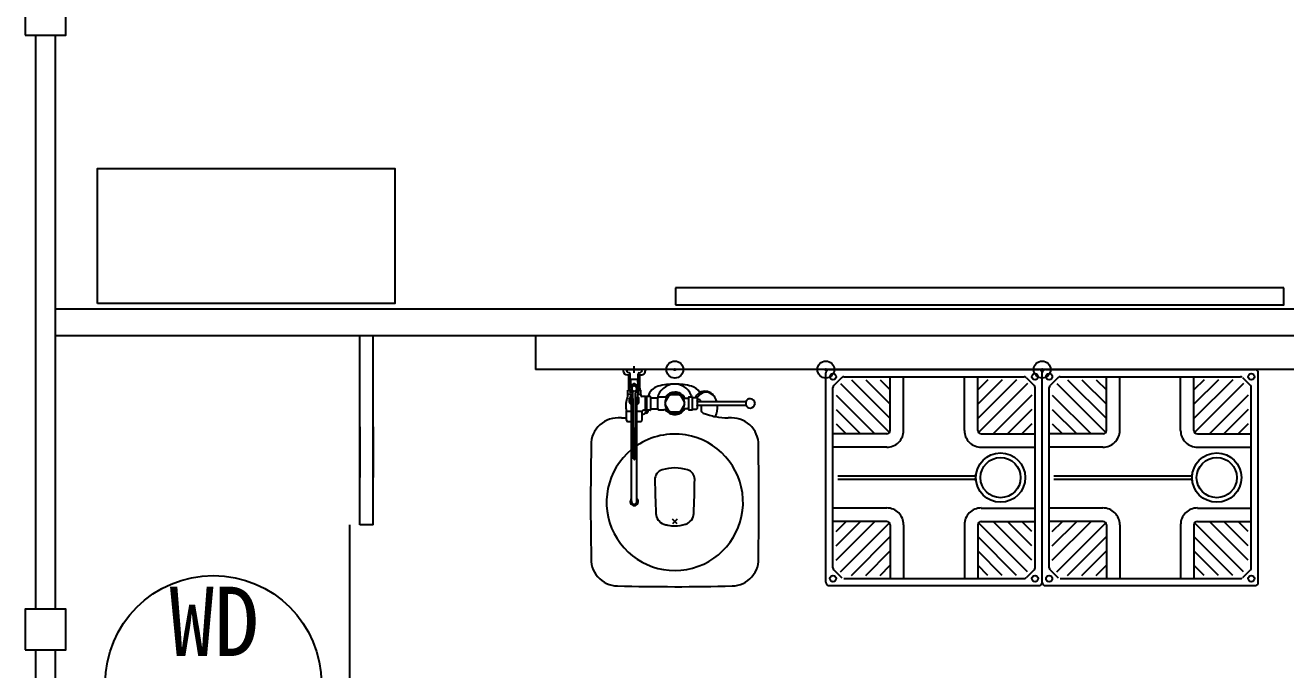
# Model space of a CAD drawing. Units: millimetres at full size, sheet at 1:100. Extents: x -40222 to 41440, y -29146 to 30741.
# Drawn here: x -30503 to -26772, y -12022 to -10113 of the extents above; entities that cross this region are included whole.
import ezdxf
from ezdxf.enums import TextEntityAlignment as Align

# ---------------------------------------------------------------- set-up
doc = ezdxf.new("R2010")
doc.units = ezdxf.units.MM
doc.header["$LTSCALE"] = 100
doc.header["$PDMODE"] = 32
doc.header["$PDSIZE"] = 50
for name, color, linetype in [('1-1', 2, 'Continuous'), ('1-2', 7, 'Continuous'), ('1-3', 7, 'Continuous'), ('1-5', 7, 'Continuous')]:
    doc.layers.add(name, color=color, linetype=linetype)
doc.styles.add('ＭＳ ゴシック', font='')
doc.styles.get('ＭＳ ゴシック').set_extended_font_data('MS Gothic')

msp = doc.modelspace()

# ---------------------------------------------------------------- linework, layer by layer
at = {"layer": '1-1'}
for points in [[(-30503.4, -10142.7), (-30383.4, -10142.7), (-30383.4, -10022.7), (-30503.4, -10022.7)], [(-30503.4, -11962.7), (-30383.4, -11962.7), (-30383.4, -11842.7), (-30503.4, -11842.7)]]:
    msp.add_lwpolyline(points, close=True, dxfattribs=at)
at = {"layer": '1-2'}
for p, q in [((-30473.4, -10142.7), (-30473.4, -11842.7)), ((-30413.4, -11842.7), (-30413.4, -10142.7)), ((-30473.4, -11962.7), (-30473.4, -13662.7)), ((-30413.4, -13662.7), (-30413.4, -11962.7))]:
    msp.add_line(p, q, dxfattribs=at)
msp.add_circle((-29946.7, -12062.7), 320, dxfattribs=at)
at = {"layer": '1-3'}
for p, q in [((-30413.4, -10952.7), (-24862.1, -10952.7)), ((-24985.8, -11032.7), (-30413.4, -11032.7))]:
    msp.add_line(p, q, dxfattribs=at)
at = {"layer": '1-5', "color": 4}
for p, q in [((-26778.3, -10890.5), (-28578.3, -10890.5)), ((-28578.3, -10890.5), (-28578.3, -10940.5)), ((-29513.4, -11592.7), (-29513.4, -11032.7)), ((-29473.4, -11592.7), (-29473.4, -11032.7)), ((-29513.4, -11302.7), (-29513.4, -11452.7)), ((-29473.4, -11302.7), (-29473.4, -11452.7)), ((-29543.4, -11592.7), (-29543.4, -12292.7)), ((-29473.4, -11592.7), (-29513.4, -11592.7))]:
    msp.add_line(p, q, dxfattribs=at)
at = {"layer": '1-5'}
for p, q in [((-28993.4, -11032.7), (-28993.4, -11132.7)), ((-24985.8, -11132.7), (-28993.4, -11132.7)), ((-28733.6, -11132.7), (-28733.6, -11135.7)), ((-28723.6, -11132.7), (-28733.6, -11132.7)), ((-28720.6, -11148.7), (-28716.8, -11148.7)), ((-28715.4, -11142.2), (-28719.4, -11141)), ((-28716.8, -11148.7), (-28712.6, -11148.7)), ((-28716.8, -11185.7), (-28716.8, -11148.7)), ((-28712.6, -11159.7), (-28712.6, -11146.1)), ((-28690.6, -11132.7), (-28710.6, -11132.7)), ((-28690.6, -11132.7), (-28710.6, -11132.7)), ((-28700.6, -11142.7), (-28700.6, -11122.7)), ((-28700.6, -11142.7), (-28700.6, -11122.7)), ((-28700.6, -11132.7), (-28691.3, -11132.7)), ((-28691.3, -11132.7), (-28690.1, -11132.7)), ((-28690.1, -11132.7), (-28677.6, -11132.7)), ((-28688.6, -11159.7), (-28688.6, -11146)), ((-28688.6, -11148.7), (-28684.3, -11148.7)), ((-28685.8, -11142.1), (-28681.8, -11140.9)), ((-28684.3, -11148.7), (-28680.6, -11148.7)), ((-28677.6, -11135.2), (-28677.6, -11132.7)), ((-28667.6, -11132.7), (-28677.6, -11132.7)), ((-28667.6, -11132.7), (-28667.6, -11135.7)), ((-28133.4, -11762.7), (-28133.4, -11142.7)), ((-28123.4, -11132.7), (-27503.4, -11132.7)), ((-28086, -11156.1), (-28110, -11180.1)), ((-28080.3, -11153.7), (-27546.4, -11153.7)), ((-27942.9, -11312.7), (-27942.9, -11153.7)), ((-27903.3, -11312.7), (-27903.3, -11153.7)), ((-27723.4, -11312.7), (-27723.4, -11153.7)), ((-27683.9, -11312.7), (-27683.9, -11153.7)), ((-27540.7, -11156.1), (-27516.7, -11180.1)), ((-27493.4, -11762.7), (-27493.4, -11142.7)), ((-27493.4, -11762.7), (-27493.4, -11142.7)), ((-27483.4, -11132.7), (-26863.4, -11132.7)), ((-27446, -11156.1), (-27470, -11180.1)), ((-27440.3, -11153.7), (-26906.4, -11153.7)), ((-27302.9, -11312.7), (-27302.9, -11153.7)), ((-27263.3, -11312.7), (-27263.3, -11153.7)), ((-27083.4, -11312.7), (-27083.4, -11153.7)), ((-27043.9, -11312.7), (-27043.9, -11153.7)), ((-26900.7, -11156.1), (-26876.7, -11180.1)), ((-26853.4, -11762.7), (-26853.4, -11142.7)), ((-28719.7, -11193.7), (-28717.1, -11193.7)), ((-28716.8, -11185.7), (-28717.3, -11187.7)), ((-28717.3, -11187.7), (-28717.1, -11193.7)), ((-28713.6, -11188.7), (-28713.6, -11183.5)), ((-28713.6, -11193.9), (-28713.6, -11188.7)), ((-28711.6, -11160.7), (-28710.9, -11160.7)), ((-28711.6, -11180.1), (-28702.6, -11174.9)), ((-28710.9, -11160.7), (-28700.6, -11160.7)), ((-28710.9, -11169.5), (-28710.9, -11160.7)), ((-28710.9, -11169.7), (-28710.9, -11169.5)), ((-28700.6, -11160.7), (-28690.3, -11160.7)), ((-28698.6, -11174.9), (-28689.6, -11180.1)), ((-28690.3, -11160.7), (-28689.6, -11160.7)), ((-28690.3, -11169.5), (-28690.3, -11160.7)), ((-28687.6, -11183.5), (-28687.6, -11188.7)), ((-28687.6, -11188.7), (-28687.6, -11193.9)), ((-28687.6, -11193.7), (-28685.4, -11193.7)), ((-28683.7, -11187.7), (-28683.9, -11193.7)), ((-28112.4, -11719.7), (-28112.4, -11185.8)), ((-28089.7, -11173.5), (-27944.7, -11318.6)), ((-28057.9, -11162.9), (-27942.9, -11278)), ((-28015.5, -11162.9), (-27942.9, -11235.6)), ((-27973, -11162.9), (-27942.9, -11193.1)), ((-27568.8, -11162.9), (-27683.9, -11278)), ((-27611.2, -11162.9), (-27683.9, -11235.6)), ((-27653.7, -11162.9), (-27683.9, -11193.1)), ((-27537, -11173.5), (-27682.1, -11318.6)), ((-27514.4, -11719.7), (-27514.4, -11185.8)), ((-27472.4, -11719.7), (-27472.4, -11185.8)), ((-27449.7, -11173.5), (-27304.7, -11318.6)), ((-27417.9, -11162.9), (-27302.9, -11278)), ((-27375.5, -11162.9), (-27302.9, -11235.6)), ((-27333, -11162.9), (-27302.9, -11193.1)), ((-26928.8, -11162.9), (-27043.9, -11278)), ((-26971.2, -11162.9), (-27043.9, -11235.6)), ((-27013.7, -11162.9), (-27043.9, -11193.1)), ((-26897, -11173.5), (-27042.1, -11318.6)), ((-26874.4, -11719.7), (-26874.4, -11185.8)), ((-28719.9, -11206.4), (-28719.9, -11194.1)), ((-28710.7, -11206.4), (-28719.9, -11206.4)), ((-28719.6, -11208.7), (-28719.6, -11207.6)), ((-28714.6, -11230.4), (-28714.6, -11217.1)), ((-28713.4, -11214.9), (-28709.8, -11212.9)), ((-28704.7, -11201.4), (-28711.6, -11197.4)), ((-28709.7, -11213.8), (-28709.8, -11212.9)), ((-28709.6, -11214.4), (-28709.7, -11213.8)), ((-28709.6, -11215.5), (-28709.6, -11214.4)), ((-28704.3, -11231.7), (-28704.6, -11203)), ((-28696.9, -11231.7), (-28696.7, -11203)), ((-28690.8, -11198.1), (-28696.5, -11201.4)), ((-28691.4, -11212.9), (-28691.5, -11213.8)), ((-28687.9, -11214.9), (-28691.4, -11212.9)), ((-28689.6, -11197.4), (-28690.8, -11198.1)), ((-28681.4, -11206.4), (-28690.6, -11206.4)), ((-28688.9, -11198.9), (-28689.1, -11199.8)), ((-28686.6, -11230.4), (-28686.6, -11217.1)), ((-28681.6, -11207.6), (-28681.6, -11208.2)), ((-28681.4, -11206.4), (-28681.4, -11194.1)), ((-28667.3, -11212.7), (-28677.1, -11212.7)), ((-28667.3, -11213.7), (-28667.3, -11212.7)), ((-28667.3, -11232.7), (-28667.3, -11213.7)), ((-28665.6, -11213.7), (-28667.3, -11213.7)), ((-28664.6, -11213.7), (-28665.6, -11213.7)), ((-28664.6, -11213), (-28664.6, -11213.7)), ((-28653.3, -11212.2), (-28663.9, -11212.2)), ((-28652.6, -11213), (-28652.6, -11216.7)), ((-28652.6, -11216.7), (-28652.6, -11232.7)), ((-28652.6, -11216.7), (-28630.6, -11216.7)), ((-28630.6, -11216.7), (-28630.6, -11216.2)), ((-28630.6, -11232.7), (-28630.6, -11216.7)), ((-28627.6, -11213.2), (-28613.2, -11213.2)), ((-28609, -11229.8), (-28597.3, -11209.6)), ((-28592.3, -11206.7), (-28580.6, -11206.7)), ((-28580.6, -11206.7), (-28568.9, -11206.7)), ((-28563.9, -11209.6), (-28552.3, -11229.8)), ((-28555.3, -11217.2), (-28550.9, -11217.2)), ((-28550.9, -11217.2), (-28542.6, -11217.2)), ((-28540.6, -11215.2), (-28539.9, -11215.2)), ((-28539.9, -11214.2), (-28539.9, -11215.2)), ((-28539.9, -11215.2), (-28539.9, -11216.3)), ((-28539.9, -11216.3), (-28539.9, -11232.7)), ((-28539.3, -11213.7), (-28528.5, -11213.7)), ((-28527.9, -11232.7), (-28527.9, -11214.2)), ((-28516.2, -11216), (-28525.9, -11216)), ((-28514.2, -11218), (-28514.2, -11225.1)), ((-28512.6, -11220.7), (-28514.2, -11220.6)), ((-28514.2, -11225.1), (-28514.2, -11232.7)), ((-28513, -11227.2), (-28371.5, -11227.2)), ((-28370.5, -11228.4), (-28370, -11228.4)), ((-28370, -11228.4), (-28370, -11232.7)), ((-28103.2, -11208.2), (-27988.6, -11322.7)), ((-27523.6, -11208.2), (-27638.1, -11322.7)), ((-27463.2, -11208.2), (-27348.6, -11322.7)), ((-26883.6, -11208.2), (-26998.1, -11322.7)), ((-28723.4, -11256.2), (-28723.7, -11255.7)), ((-28708.6, -11235.3), (-28713.4, -11232.5)), ((-28704.2, -11237.8), (-28708.6, -11235.3)), ((-28708.6, -11515), (-28708.6, -11235.3)), ((-28704.2, -11237.8), (-28704.3, -11231.7)), ((-28702.9, -11370.3), (-28704.2, -11236.7)), ((-28698.3, -11370.3), (-28697, -11236.7)), ((-28697, -11237.8), (-28696.9, -11231.7)), ((-28697, -11237.8), (-28692.6, -11235.3)), ((-28692.6, -11235.3), (-28687.9, -11232.5)), ((-28692.6, -11515), (-28692.6, -11235.3)), ((-28692.6, -11256.2), (-28677.6, -11256.2)), ((-28677.5, -11277.5), (-28677.6, -11256.2)), ((-28670, -11252.7), (-28667.3, -11252.7)), ((-28664.9, -11261.7), (-28669.9, -11263.6)), ((-28667.3, -11251.7), (-28667.3, -11232.7)), ((-28665.6, -11251.7), (-28664.6, -11251.7)), ((-28664.6, -11232.7), (-28664.6, -11250.7)), ((-28664.6, -11250.7), (-28664.6, -11251.7)), ((-28664.6, -11251.7), (-28664.6, -11252.5)), ((-28653.3, -11253.2), (-28663.9, -11253.2)), ((-28652.6, -11232.7), (-28652.6, -11248.7)), ((-28652.6, -11248.7), (-28652.6, -11252.5)), ((-28652.6, -11248.7), (-28630.6, -11248.7)), ((-28630.6, -11248.7), (-28630.6, -11232.7)), ((-28630.6, -11249.2), (-28630.6, -11248.7)), ((-28627.6, -11252.2), (-28613.2, -11252.2)), ((-28597.3, -11255.8), (-28609, -11235.6)), ((-28580.6, -11258.7), (-28592.3, -11258.7)), ((-28568.9, -11258.7), (-28580.6, -11258.7)), ((-28552.3, -11235.6), (-28563.9, -11255.8)), ((-28555.3, -11248.2), (-28550.9, -11248.2)), ((-28550.9, -11248.2), (-28542.6, -11248.2)), ((-28540.6, -11250.2), (-28539.9, -11250.2)), ((-28539.9, -11232.7), (-28539.9, -11249.2)), ((-28539.9, -11249.2), (-28539.9, -11250.2)), ((-28539.9, -11250.2), (-28539.9, -11251.2)), ((-28539.3, -11251.7), (-28528.5, -11251.7)), ((-28527.9, -11251.2), (-28527.9, -11232.7)), ((-28525.9, -11249.5), (-28516.2, -11249.5)), ((-28514.2, -11232.7), (-28514.2, -11240.4)), ((-28514.2, -11240.4), (-28514.2, -11247.5)), ((-28513, -11238.2), (-28371.5, -11238.2)), ((-28502.6, -11238.2), (-28502.6, -11252.4)), ((-28370.5, -11237.2), (-28370, -11237.2)), ((-28370, -11232.7), (-28370, -11237.2)), ((-28103.2, -11250.6), (-28031, -11322.7)), ((-27523.6, -11250.6), (-27595.7, -11322.7)), ((-27463.2, -11250.6), (-27391, -11322.7)), ((-26883.6, -11250.6), (-26955.7, -11322.7)), ((-28738.7, -11275.7), (-28748.6, -11275.7)), ((-28719.4, -11286.2), (-28716.9, -11286.2)), ((-28716.9, -11286.2), (-28708.6, -11286.2)), ((-28692.6, -11286.2), (-28683.9, -11286.2)), ((-28683.9, -11286.2), (-28681.5, -11286.2)), ((-28677.5, -11282.2), (-28677.5, -11277.5)), ((-28412.6, -11275.7), (-28422.6, -11275.7)), ((-28103.2, -11293.1), (-28073.5, -11322.7)), ((-27523.6, -11293.1), (-27553.2, -11322.7)), ((-27463.2, -11293.1), (-27433.5, -11322.7)), ((-26883.6, -11293.1), (-26913.2, -11322.7)), ((-27952.9, -11322.7), (-28112.4, -11322.7)), ((-27673.9, -11322.7), (-27514.4, -11322.7)), ((-27312.9, -11322.7), (-27472.4, -11322.7)), ((-27033.9, -11322.7), (-26874.4, -11322.7)), ((-28702.6, -11397.3), (-28702.9, -11370.3)), ((-28701.4, -11368.7), (-28699.8, -11368.7)), ((-28698.6, -11397.3), (-28698.3, -11370.3)), ((-27953.4, -11362.8), (-28109.9, -11362.8)), ((-27673.4, -11362.8), (-27516.8, -11362.8)), ((-27313.4, -11362.8), (-27469.9, -11362.8)), ((-27033.4, -11362.8), (-26876.8, -11362.8)), ((-28701.1, -11398.7), (-28700.1, -11398.7)), ((-28098.4, -11447.7), (-27695.5, -11447.7)), ((-27458.4, -11447.7), (-27055.5, -11447.7)), ((-28098.4, -11457.7), (-27695.5, -11457.7)), ((-27458.4, -11457.7), (-27055.5, -11457.7)), ((-28708.6, -11520.2), (-28708.6, -11515)), ((-28708.6, -11523.7), (-28708.6, -11520.2)), ((-28692.6, -11520.2), (-28692.6, -11515)), ((-28692.6, -11523.7), (-28692.6, -11520.2)), ((-27953.4, -11542.7), (-28109.9, -11542.7)), ((-27673.4, -11542.7), (-27516.8, -11542.7)), ((-27313.4, -11542.7), (-27469.9, -11542.7)), ((-27033.4, -11542.7), (-26876.8, -11542.7)), ((-28573.5, -11589.8), (-28587.7, -11575.7)), ((-28573.5, -11575.7), (-28587.7, -11589.8)), ((-27952.9, -11582.7), (-28112.4, -11582.7)), ((-28103.2, -11697.3), (-27988.6, -11582.7)), ((-28103.2, -11654.9), (-28031, -11582.7)), ((-28103.2, -11612.4), (-28073.5, -11582.7)), ((-28089.7, -11731.9), (-27944.7, -11586.9)), ((-27942.9, -11592.7), (-27942.9, -11751.7)), ((-27903.3, -11592.7), (-27903.3, -11751.7)), ((-27723.4, -11592.7), (-27723.4, -11751.7)), ((-27683.9, -11592.7), (-27683.9, -11751.7)), ((-27537, -11731.9), (-27682.1, -11586.9)), ((-27673.9, -11582.7), (-27514.4, -11582.7)), ((-27523.6, -11697.3), (-27638.1, -11582.7)), ((-27523.6, -11654.9), (-27595.7, -11582.7)), ((-27523.6, -11612.4), (-27553.2, -11582.7)), ((-27312.9, -11582.7), (-27472.4, -11582.7)), ((-27463.2, -11697.3), (-27348.6, -11582.7)), ((-27463.2, -11654.9), (-27391, -11582.7)), ((-27463.2, -11612.4), (-27433.5, -11582.7)), ((-27449.7, -11731.9), (-27304.7, -11586.9)), ((-27302.9, -11592.7), (-27302.9, -11751.7)), ((-27263.3, -11592.7), (-27263.3, -11751.7)), ((-27083.4, -11592.7), (-27083.4, -11751.7)), ((-27043.9, -11592.7), (-27043.9, -11751.7)), ((-26897, -11731.9), (-27042.1, -11586.9)), ((-27033.9, -11582.7), (-26874.4, -11582.7)), ((-26883.6, -11697.3), (-26998.1, -11582.7)), ((-26883.6, -11654.9), (-26955.7, -11582.7)), ((-26883.6, -11612.4), (-26913.2, -11582.7)), ((-28057.9, -11742.5), (-27942.9, -11627.5)), ((-27568.8, -11742.5), (-27683.9, -11627.5)), ((-27417.9, -11742.5), (-27302.9, -11627.5)), ((-26928.8, -11742.5), (-27043.9, -11627.5)), ((-28015.5, -11742.5), (-27942.9, -11669.9)), ((-27611.2, -11742.5), (-27683.9, -11669.9)), ((-27375.5, -11742.5), (-27302.9, -11669.9)), ((-26971.2, -11742.5), (-27043.9, -11669.9)), ((-27973, -11742.5), (-27942.9, -11712.3)), ((-27653.7, -11742.5), (-27683.9, -11712.3)), ((-27333, -11742.5), (-27302.9, -11712.3)), ((-27013.7, -11742.5), (-27043.9, -11712.3)), ((-28110, -11725.4), (-28086, -11749.4)), ((-28080.3, -11751.7), (-27546.4, -11751.7)), ((-27516.7, -11725.4), (-27540.7, -11749.4)), ((-27516.7, -11725.4), (-27540.7, -11749.4)), ((-27470, -11725.4), (-27446, -11749.4)), ((-27440.3, -11751.7), (-26906.4, -11751.7)), ((-26876.7, -11725.4), (-26900.7, -11749.4)), ((-26876.7, -11725.4), (-26900.7, -11749.4)), ((-28123.4, -11772.7), (-27503.4, -11772.7)), ((-27483.4, -11772.7), (-26863.4, -11772.7))]:
    msp.add_line(p, q, dxfattribs=at)
at = {"layer": '1-5', "color": 4}
msp.add_lwpolyline([(-30289.3, -10937.4), (-30289.3, -10537.4), (-29409.3, -10537.4), (-29409.3, -10937.4)], close=True, dxfattribs=at)
msp.add_lwpolyline([(-28578.3, -10940.5), (-26778.3, -10940.5), (-26778.3, -10890.5)], dxfattribs=at)
at = {"layer": '1-5'}
for points in [[(-28723.6, -11135.3), (-28723.6, -11132.7), (-28711.1, -11132.7)], [(-28711.1, -11132.7), (-28709.9, -11132.7), (-28700.6, -11132.7)], [(-28683.7, -11187.7), (-28684.3, -11185.7), (-28684.3, -11148.7)], [(-28717.1, -11193.7), (-28715.7, -11193.7), (-28713.6, -11193.7)], [(-28685.4, -11193.7), (-28683.9, -11193.7), (-28681.6, -11193.7)], [(-28664.6, -11213.7), (-28664.6, -11214.8), (-28664.6, -11232.7)], [(-28723.4, -11282.2), (-28723.4, -11256.2), (-28708.6, -11256.2)], [(-28667.3, -11252.7), (-28667.3, -11251.7), (-28665.6, -11251.7)]]:
    msp.add_lwpolyline(points, dxfattribs=at)
for centre, radius in [((-28133.4, -11132.7), 2), ((-28112.4, -11153.7), 9.25), ((-27514.4, -11153.7), 9.25), ((-27493.4, -11132.7), 2), ((-27472.4, -11153.7), 9.25), ((-26874.4, -11153.7), 9.25), ((-27616.4, -11452.7), 73), ((-26976.4, -11452.7), 73), ((-27616.4, -11452.7), 59.5), ((-26976.4, -11452.7), 59.5), ((-28112.4, -11751.7), 9.25), ((-27514.4, -11751.7), 9.25), ((-27472.4, -11751.7), 9.25), ((-26874.4, -11751.7), 9.25)]:
    msp.add_circle(centre, radius, dxfattribs=at)
for centre, radius, start, end in [((-28123.4, -11142.7), 10, 90, 180), ((-28080.3, -11161.7), 8, 90, 135), ((-27546.4, -11161.7), 8, 45, 90), ((-27503.4, -11142.7), 10, 0, 90), ((-27483.4, -11142.7), 10, 90, 180), ((-27440.3, -11161.7), 8, 90, 135), ((-26906.4, -11161.7), 8, 45, 90), ((-26863.4, -11142.7), 10, 0, 90), ((-28104.4, -11185.8), 8, 135, 180), ((-27522.4, -11185.8), 8, 0, 45), ((-27464.4, -11185.8), 8, 135, 180), ((-26882.4, -11185.8), 8, 0, 45), ((-27953.4, -11312.7), 50.1, 269.9996, 0.0004), ((-27952.9, -11312.7), 10, 270, 0), ((-27673.4, -11312.7), 50.1, 179.9996, 270.0004), ((-27673.9, -11312.7), 10, 180, 270), ((-27313.4, -11312.7), 50.1, 269.9996, 0.0004), ((-27312.9, -11312.7), 10, 270, 0), ((-27033.4, -11312.7), 50.1, 179.9996, 270.0004), ((-27033.9, -11312.7), 10, 180, 270), ((-27695.5, -11440.7), 7, 270, 351.3731), ((-27055.5, -11440.7), 7, 270, 351.3731), ((-27695.5, -11464.7), 7, 8.6269, 90), ((-27055.5, -11464.7), 7, 8.6269, 90), ((-27953.4, -11592.7), 50.1, 359.9996, 90.0004), ((-27673.4, -11592.7), 50.1, 89.9996, 180.0004), ((-27313.4, -11592.7), 50.1, 359.9996, 90.0004), ((-27033.4, -11592.7), 50.1, 89.9996, 180.0004), ((-27952.9, -11592.7), 10, 0, 90), ((-27673.9, -11592.7), 10, 90, 180), ((-27312.9, -11592.7), 10, 0, 90), ((-27033.9, -11592.7), 10, 90, 180), ((-28104.4, -11719.7), 8, 180, 225), ((-27546.4, -11743.7), 8, 270, 315), ((-27522.4, -11719.7), 8, 315, 0), ((-27464.4, -11719.7), 8, 180, 225), ((-26906.4, -11743.7), 8, 270, 315), ((-26882.4, -11719.7), 8, 315, 0), ((-28123.4, -11762.7), 10, 180, 270), ((-27503.4, -11762.7), 10, 270, 0), ((-27483.4, -11762.7), 10, 180, 270), ((-26863.4, -11762.7), 10, 270, 0)]:
    msp.add_arc(centre, radius, start, end, dxfattribs=at)
for centre, major_axis, start_param, end_param in [((-28720.6, -11135.7), (0, -13), 4.712389, 6.283185), ((-28717.6, -11135.3), (0, -6), 4.712389, 5.987744), ((-28716.6, -11146.1), (0, -4), 1.570796, 2.846152), ((-28684.6, -11146), (0, -4), 3.442153, 4.712389), ((-28683.6, -11135.2), (0, -6), 0.300561, 1.570796), ((-28680.6, -11135.7), (0, -13), 6.283185, 7.853982), ((-28710, -11200.2), (0, -11.6), 4.121261, 4.153305), ((-28700.6, -11188.7), (0, -14), 4.245243, 4.332138), ((-28700.6, -11188.7), (0, -14), 5.09264, 5.179534), ((-28673.6, -11188.7), (0, -40), 4.433742, 4.55411), ((-28700.6, -11188.7), (0, -14), 4.045443, 4.245243), ((-28711.6, -11159.7), (0, -1), 4.712389, 6.283185), ((-28740.9, -11169.5), (0, -30), 1.29215, 1.570796), ((-28700.6, -11188.7), (0, -10), 3.141593, 4.712389), ((-28700.6, -11188.7), (0, -10), 4.712389, 5.51135), ((-28700.6, -11188.7), (0, -7.6), 3.141593, 4.712389), ((-28700.6, -11188.7), (0, -7.6), 4.712389, 6.283185), ((-28700.6, -11188.7), (0, -14), 3.141593, 3.28494), ((-28700.6, -11188.7), (0, -14), 2.998245, 3.141593), ((-28700.6, -11188.7), (0, -10), 1.570796, 3.141593), ((-28700.6, -11188.7), (0, -7.6), 1.570796, 3.141593), ((-28700.6, -11188.7), (0, -7.6), 0.687864, 0.826515), ((-28700.6, -11188.7), (0, -7.6), 0.826515, 0.96439), ((-28700.6, -11188.7), (0, -7.6), 0.96439, 1.570796), ((-28700.6, -11188.7), (0, -10), 0.980246, 1.570796), ((-28660.3, -11169.5), (0, -30), 4.712389, 4.991036), ((-28689.6, -11159.7), (0, -1), 6.283185, 7.853982), ((-28700.6, -11188.7), (0, -14), 2.037943, 2.237742), ((-28727.6, -11188.7), (0, -40), 1.729075, 1.849443), ((-28700.6, -11188.7), (0, -14), 1.951048, 2.037943), ((-28700.6, -11188.7), (0, -14), 1.103649, 1.190545), ((-28691.2, -11200.2), (0, -11.6), 2.12988, 2.161924), ((-28620, -11220.7), (0, -40), 3.390447, 4.500094), ((-28580.6, -11228.7), (0, -53), 1.970782, 4.47451), ((-28580.6, -11375.7), (0, -200), 3.141593, 3.390447), ((-28580.6, -11375.7), (0, -200), 2.892738, 3.141593), ((-28541.2, -11220.7), (0, -40), 2.099492, 2.892738), ((-28674.6, -11236.2), (0, -51), 4.282689, 4.643707), ((-28734.6, -11208.7), (0, -15), 1.141097, 1.570796), ((-28722.6, -11207.6), (0, -3), 1.570796, 1.981934), ((-28700.6, -11223.7), (0, -13.5), 3.880207, 6.012238), ((-28700.6, -11223.7), (0, -15.5), 4.108761, 4.26882), ((-28700.6, -11223.7), (0, -15.5), 5.155957, 5.316015), ((-28673.6, -11188.7), (0, -40), 4.870668, 4.969383), ((-28700.6, -11188.7), (0, -14), 5.179534, 5.379335), ((-28799.3, -11221.8), (0, -90), 1.669986, 1.82779), ((-28799.3, -11221.8), (0, -90), 1.550974, 1.640983), ((-28700.6, -11223.7), (0, -8.75), 4.692566, 5.851176), ((-28714.6, -11203.1), (0, -10), 1.739998, 2.369757), ((-28714.6, -11203.1), (0, -10), 1.580754, 1.739998), ((-28700.6, -11188.7), (0, -7.6), 6.283185, 6.971049), ((-28700.6, -11223.7), (0, -13.5), 0.270947, 2.402983), ((-28700.6, -11223.7), (0, -8.75), 0.43201, 1.590619), ((-28686.7, -11203.1), (0, -10), 4.543187, 4.702431), ((-28686.7, -11203.1), (0, -10), 4.036457, 4.543187), ((-28686.7, -11203.1), (0, -10), 3.913428, 4.036457), ((-28700.6, -11188.7), (0, -10), 0.771835, 0.816372), ((-28700.6, -11188.7), (0, -10), 0.816372, 0.980246), ((-28601.9, -11221.8), (0, -90), 4.623109, 4.732218), ((-28601.9, -11221.8), (0, -90), 4.465341, 4.6132), ((-28700.6, -11188.7), (0, -14), 0.90385, 1.103649), ((-28727.6, -11188.7), (0, -40), 1.313773, 1.412517), ((-28700.6, -11223.7), (0, -15.5), 2.014366, 2.174426), ((-28700.6, -11223.7), (0, -15.5), 0.96717, 1.127231), ((-28678.6, -11207.6), (0, -3), 4.301251, 4.712389), ((-28677.1, -11208.2), (0, -4.5), 4.712389, 6.283185), ((-28658.6, -11218.2), (0, -7.92), 3.868114, 4.001117), ((-28658.6, -11218.2), (0, -7.92), 2.282068, 2.415071), ((-28640.5, -11210.6), (0, -10.1), 0.922704, 0.982255), ((-28627.6, -11216.2), (0, -3), 3.141593, 4.712389), ((-28613.2, -11178.2), (0, -35), 6.283185, 6.446418), ((-28580.6, -11232.7), (0, -29), 3.817982, 4.712389), ((-28580.6, -11232.7), (0, -28.5), 4.610774, 4.712394), ((-28580.6, -11232.7), (0, -33.5), 3.141593, 4.073906), ((-28613.2, -11178.2), (0, -35), 0.163233, 0.425114), ((-28580.6, -11232.7), (0, -29), 3.141593, 3.817982), ((-28580.6, -11232.7), (0, -28.5), 3.563563, 3.766804), ((-28580.6, -11232.7), (0, -33.5), 2.051819, 3.141593), ((-28580.6, -11232.7), (0, -29), 2.135626, 3.141593), ((-28580.6, -11232.7), (0, -28.5), 2.516375, 2.719615), ((-28580.6, -11232.7), (0, -29), 1.570796, 2.135626), ((-28555.3, -11202.2), (0, -15), 6.227921, 6.283185), ((-28580.6, -11232.7), (0, -28.5), 1.570797, 1.672416), ((-28542.6, -11215.2), (0, -2), 6.283185, 7.853982), ((-28533.9, -11221.1), (0, -9.12), 3.771261, 3.859134), ((-28580.7, -11226), (0, -52.1), 1.848507, 1.922009), ((-28580.7, -11231), (0, -53.7), 1.898007, 1.937627), ((-28533.9, -11221.1), (0, -9.12), 2.424054, 2.511924), ((-28525.9, -11214), (0, -2), 4.837709, 6.283185), ((-28438.4, -11266.8), (0, -96.5), 4.110583, 4.158185), ((-28486.5, -11231.3), (0, -36.8), 3.7197, 4.16423), ((-28516.2, -11218), (0, -2), 1.570796, 3.141593), ((-28478.3, -11238.8), (0, -42.4), 3.800741, 4.167993), ((-28516.6, -11226.1), (0, -2.55), 1.521717, 1.972747), ((-28513, -11226.2), (0, -1), 4.712389, 6.283185), ((-28512.6, -11230.7), (0, -10), 1.928298, 3.141593), ((-28492.7, -11226.6), (0, -29.6), 3.013145, 3.632631), ((-28487.9, -11226.6), (0, -26.9), 2.982972, 3.795832), ((-28490.8, -11229.4), (0, -32.2), 2.419194, 3.083933), ((-28490.8, -11232.7), (0, -33.4), 2.247325, 2.925903), ((-28502.4, -11239.6), (0, -47.6), 2.033628, 2.378018), ((-28517.6, -11244.7), (0, -63.5), 1.84915, 1.998159), ((-28371.6, -11228.3), (0, -1.08), 1.501142, 3.071938), ((-28357, -11232.8), (0, -13.8), 3.125542, 4.385151), ((-28357, -11232.8), (0, -13.8), 1.576244, 3.125542), ((-28674.6, -11236.2), (0, -51), 4.643707, 4.71239), ((-28624.6, -11236.2), (0, -101), 4.71239, 4.906776), ((-28670, -11262.7), (0, -10), 3.141593, 4.004804), ((-28738.7, -11075.7), (0, -200), 0.310402, 0.350875), ((-28683.2, -11248.6), (0, -20), 0.727475, 1.337523), ((-28668.6, -11252.4), (0, -10), 0.377535, 1.482567), ((-28658.6, -11247.3), (0, -7.92), 5.42366, 5.556664), ((-28658.6, -11247.3), (0, -7.92), 0.726522, 0.859525), ((-28627.6, -11249.2), (0, -3), 4.712389, 6.283185), ((-28613.2, -11287.2), (0, -35), 2.97836, 3.141593), ((-28580.6, -11232.7), (0, -29), 4.712389, 5.606795), ((-28580.6, -11232.7), (0, -28.5), 4.712388, 4.814009), ((-28580.6, -11232.7), (0, -33.5), 5.350871, 5.789493), ((-28613.2, -11287.2), (0, -35), 2.716478, 2.97836), ((-28580.6, -11232.7), (0, -29), 5.606795, 6.283185), ((-28580.6, -11232.7), (0, -28.5), 5.657965, 5.861207), ((-28580.6, -11232.7), (0, -33.5), 5.789493, 6.283185), ((-28580.6, -11232.7), (0, -29), 6.283185, 7.289151), ((-28580.6, -11232.7), (0, -33.5), 6.283185, 6.776878), ((-28580.6, -11232.7), (0, -28.5), 0.421978, 0.625219), ((-28580.6, -11232.7), (0, -33.5), 0.493692, 1.089773), ((-28580.6, -11232.7), (0, -29), 1.005966, 1.570796), ((-28555.3, -11263.2), (0, -15), 3.141593, 3.196857), ((-28580.6, -11232.7), (0, -28.5), 1.46918, 1.570801), ((-28542.6, -11250.2), (0, -2), 1.570796, 3.141593), ((-28533.9, -11244.4), (0, -9.12), 5.565644, 5.653511), ((-28533.9, -11244.4), (0, -9.12), 0.629674, 0.717539), ((-28525.9, -11251.5), (0, -2), 3.141593, 4.587068), ((-28516.2, -11247.5), (0, -2), 6.283185, 7.853982), ((-28516.6, -11239.4), (0, -2.55), 1.168845, 1.619875), ((-28513, -11239.2), (0, -1), 3.141593, 4.712389), ((-28492.6, -11252.4), (0, -10), 4.712389, 5.90565), ((-28422.6, -11075.7), (0, -200), 5.90565, 5.971243), ((-28422.6, -11075.7), (0, -200), 5.971243, 6.000395), ((-28422.6, -11075.7), (0, -200), 6.000395, 6.093246), ((-28517.6, -11244.7), (0, -63.5), 1.124039, 1.672593), ((-28371.5, -11237.2), (0, -1), 6.283185, 7.853982), ((-28357, -11232.8), (0, -13.8), 5.039626, 6.299236), ((-28357, -11232.8), (0, -13.8), 0.01605, 1.576244), ((-28748.6, -11355.7), (0, -80), 3.141593, 4.823153), ((-28738.7, -11075.7), (0, -200), 6.283185, 6.359709), ((-28719.4, -11282.2), (0, -4), 4.712389, 6.283185), ((-28681.5, -11282.2), (0, -4), 6.283185, 7.853982), ((-28422.6, -11075.7), (0, -200), 6.093246, 6.283185), ((-28412.6, -11355.7), (0, -80), 1.460033, 3.141593), ((-28580.6, -11525.7), (0, -202), 3.827871, 9.265692), ((-28580.6, -11525.7), (0, -202), 2.982507, 3.729301), ((-21609.4, -11524.7), (0, -7221.2), 4.690209, 4.71314), ((-28701.4, -11370.2), (0, -1.5), 3.141593, 4.722347), ((-28699.8, -11370.2), (0, -1.5), 1.560838, 3.141593), ((-35551.9, -11524.7), (0, -7221.2), 1.570443, 1.592977), ((-28701.1, -11397.2), (0, -1.5), 4.722347, 6.283185), ((-28700.1, -11397.2), (0, -1.5), 6.283185, 7.844023), ((-28609.6, -11458.4), (0, -30), 3.435819, 4.73808), ((-28580.6, -11554.1), (0, -130), 2.847366, 3.435819), ((-28551.6, -11458.4), (0, -30), 1.59086, 2.847366), ((-26639.6, -11452.8), (0, -2000), 4.715548, 4.765517), ((-30521.6, -11452.8), (0, -2000), 1.517667, 1.568323), ((-28700.6, -11523.7), (0, -11.8), 3.8827, 8.68367), ((-28700.6, -11523.7), (0, -8.75), 4.295333, 8.271037), ((-28700.6, -11523.7), (0, -8), 4.712389, 7.853982), ((-35551.9, -11524.7), (0, -7221.2), 1.548616, 1.570443), ((-21609.4, -11524.7), (0, -7221.2), 4.71314, 4.734569), ((-28601.8, -11557.2), (0, -35), 4.765517, 5.950506), ((-28559.4, -11557.2), (0, -35), 0.332678, 1.517667), ((-28580.6, -11495.7), (0, -100), 5.950506, 6.079823), ((-28580.6, -11495.7), (0, -100), 6.079823, 6.283185), ((-28580.6, -11495.7), (0, -100), 6.283185, 6.597512), ((-28580.6, -11495.7), (0, -100), 0.314327, 0.332678), ((-28748.6, -11693.7), (0, -80), 4.601625, 6.259377), ((-28412.6, -11693.7), (0, -80), 0.023808, 1.68156), ((-28580.6, -4638.7), (0, -7137), 6.259377, 6.283185), ((-28580.6, -4638.7), (0, -7137), 6.283185, 6.306994)]:
    msp.add_ellipse(centre, major_axis=major_axis, ratio=0.9999, start_param=start_param, end_param=end_param, dxfattribs=at)
msp.add_ellipse((-28580.6, -11132.7), major_axis=(0, -2), ratio=0.9999, dxfattribs=at)
for p in [(-28580.6, -11132.7), (-28133.4, -11132.7), (-27493.4, -11132.7)]:
    msp.add_point(p, dxfattribs=at)

# ---------------------------------------------------------------- texts
at = {"layer": '1-2', "color": 4, "style": 'ＭＳ ゴシック', "width": 0.95}
msp.add_text('WD', height=205.3, dxfattribs=at).set_placement((-30076.7, -12042.7), align=Align.BOTTOM_LEFT)

doc.saveas('drawing.dxf')
